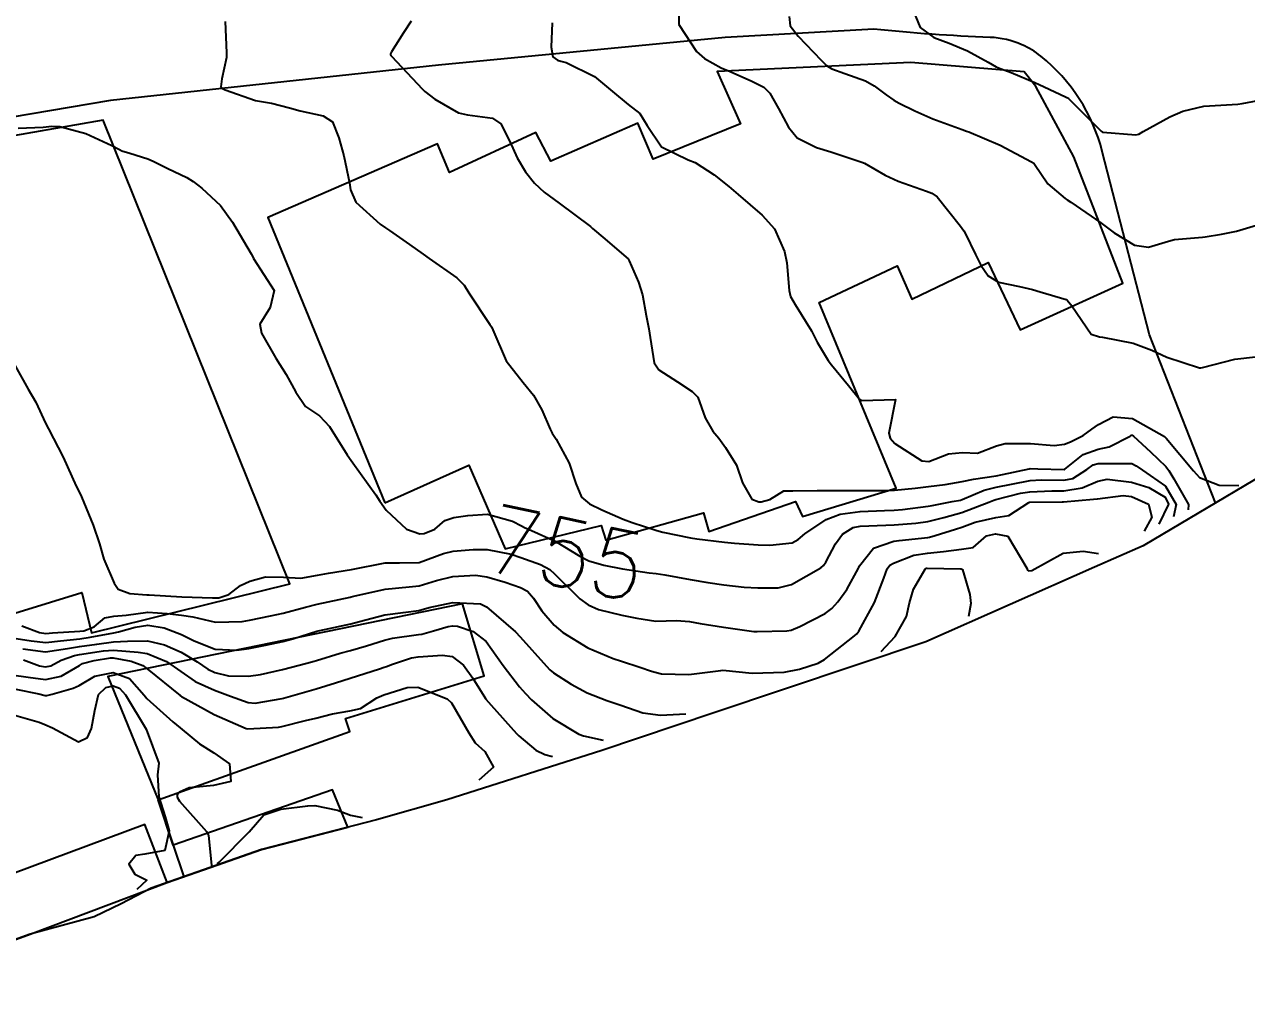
# Model space of a CAD drawing. Header units: metres. Extents: x 307586 to 320046, y 7427249 to 7434250.
# Drawn here: x 315978.5 to 316050.6, y 7432456.5 to 7432514.2 of the extents above; entities that cross this region are included whole.
import ezdxf
from ezdxf.enums import TextEntityAlignment as Align

# ---------------------------------------------------------------- set-up
doc = ezdxf.new("R2010")
doc.units = ezdxf.units.M
doc.header["$MEASUREMENT"] = 0
for name, color, linetype in [('Area', 45, 'Continuous'), ('Cotas', 45, 'Continuous'), ('Curvas de Nivel 1m', 11, 'Continuous'), ('Curvas de Nivel 5m', 15, 'Continuous'), ('Edificações', 30, 'Continuous'), ('Vias Primárias', 230, 'Continuous')]:
    doc.layers.add(name, color=color, linetype=linetype)
doc.styles.add('Style-STANDARD', font='STANDARD.shx')

msp = doc.modelspace()

# ---------------------------------------------------------------- linework, layer by layer
at = {"layer": 'Area'}
msp.add_polyline3d([(316054.823, 7432489.523, 751.371), (316044.53, 7432483.413, 754.89), (316041.654, 7432482.159, 757.518), (316031.703, 7432477.737, 758.846), (316019.172, 7432473.547, 758.785), (316012.568, 7432471.329, 763.214), (316003.419, 7432468.4, 761.463), (315999.258, 7432467.219, 762.072), (315992.464, 7432465.469, 761.843), (315985.958, 7432463.19, 763.668), (315984.171, 7432462.256, 763.44), (315982.576, 7432461.505, 767.676), (315978.808, 7432460.466, 767.614), (315967.978, 7432456.548, 763.985)], dxfattribs=at)
at = {"layer": 'Curvas de Nivel 1m', "flags": 128}
for points, elevation in [([(316030.766, 7432515.475), (316031.359, 7432514.048), (316032.164, 7432513.452), (316033.07, 7432513.12), (316034.153, 7432512.669), (316035.384, 7432512.001), (316035.861, 7432511.715), (316036.139, 7432511.596), (316036.743, 7432511.377), (316038.131, 7432510.782), (316038.696, 7432510.529), (316039.95, 7432509.943), (316040.065, 7432509.884), (316040.122, 7432509.838), (316042.055, 7432507.92), (316042.102, 7432507.882), (316042.16, 7432507.862), (316044.1, 7432507.701), (316044.267, 7432507.73), (316044.541, 7432507.893), (316046.112, 7432508.77), (316046.884, 7432509.093), (316048.118, 7432509.401), (316049.79, 7432509.495), (316050.12, 7432509.512), (316050.383, 7432509.554), (316051.743, 7432509.804)], 749), ([(316017.128, 7432515.276), (316017.115, 7432514.221), (316018.149, 7432512.614), (316018.625, 7432512.203), (316019.61, 7432511.66), (316020.136, 7432511.44), (316021.43, 7432510.867), (316022.126, 7432510.516), (316022.491, 7432510.156), (316023.003, 7432509.262), (316023.595, 7432508.145), (316024.094, 7432507.53), (316025.25, 7432506.958), (316026.082, 7432506.697), (316027.918, 7432506.092), (316028.072, 7432506.021), (316029.305, 7432505.311), (316030.062, 7432504.959), (316031.732, 7432504.367), (316032.055, 7432504.245), (316032.376, 7432504.037), (316033.743, 7432502.307), (316033.948, 7432502.021), (316034.022, 7432501.897), (316034.636, 7432500.637), (316034.939, 7432500.006), (316035.37, 7432499.372), (316035.993, 7432498.988), (316037.237, 7432498.731), (316037.989, 7432498.552), (316038.452, 7432498.427), (316039.983, 7432497.98), (316040.051, 7432497.939), (316040.323, 7432497.591), (316041.457, 7432495.925), (316041.951, 7432495.766), (316042.13, 7432495.739), (316043.948, 7432495.395), (316045.039, 7432494.979), (316045.94, 7432494.57), (316047.851, 7432493.934), (316047.934, 7432493.929), (316048.035, 7432493.95), (316049.939, 7432494.437), (316051.173, 7432494.575)], 751), ([(315990.321, 7432514.388), (315990.405, 7432512.537), (315990.401, 7432512.276), (315990.128, 7432511.017), (315990.07, 7432510.541), (315990.079, 7432510.497), (315990.122, 7432510.452), (315990.311, 7432510.349), (315992.115, 7432509.722), (315993.048, 7432509.577), (315994.111, 7432509.294), (315994.745, 7432509.126), (315996.106, 7432508.825), (315996.66, 7432508.464), (315997.033, 7432507.516), (315997.324, 7432506.457), (315997.657, 7432504.854), (315997.72, 7432504.453), (315998.042, 7432503.723), (315999.47, 7432502.428), (315999.795, 7432502.198), (316000.019, 7432502.039), (316001.208, 7432501.211), (316002.005, 7432500.651), (316002.366, 7432500.396), (316003.992, 7432499.253), (316004.432, 7432498.818), (316004.718, 7432498.369), (316005.955, 7432496.494), (316006.049, 7432496.349), (316006.12, 7432496.18), (316006.918, 7432494.34), (316007.914, 7432493.059), (316008.524, 7432492.321), (316009.029, 7432491.448), (316009.508, 7432490.306), (316009.641, 7432490.064), (316009.877, 7432489.719), (316010.631, 7432488.292), (316011.033, 7432487.1), (316011.373, 7432486.285), (316011.829, 7432485.891), (316012.56, 7432485.538), (316013.82, 7432484.995), (316014.357, 7432484.791), (316015.814, 7432484.315), (316016.166, 7432484.226), (316017.808, 7432483.895), (316018.175, 7432483.837), (316019.805, 7432483.632), (316020.408, 7432483.57), (316021.803, 7432483.474), (316022.491, 7432483.464), (316023.805, 7432483.596), (316024.151, 7432483.792), (316024.55, 7432484.129), (316025.821, 7432484.965), (316026.631, 7432485.296), (316027.827, 7432485.454), (316029.254, 7432485.496), (316029.828, 7432485.519), (316030.325, 7432485.558), (316031.83, 7432485.757), (316032.069, 7432485.799), (316033.263, 7432486.026), (316033.736, 7432486.119), (316033.835, 7432486.154), (316035.149, 7432486.695), (316035.846, 7432486.873), (316036.763, 7432487.067), (316037.852, 7432487.273), (316038.502, 7432487.312), (316039.853, 7432487.297), (316040.388, 7432487.401), (316041.208, 7432487.927), (316041.58, 7432488.209), (316041.867, 7432488.283), (316043.495, 7432488.276), (316043.867, 7432488.272), (316044.117, 7432488.148), (316044.489, 7432487.891), (316045.849, 7432486.936), (316046.486, 7432485.863), (316046.323, 7432485.12)], 754), ([(316001.302, 7432514.409), (316000.855, 7432513.721), (316000.146, 7432512.596), (316000.086, 7432512.479), (316000.08, 7432512.421), (316000.103, 7432512.381), (316000.142, 7432512.345), (316001.967, 7432510.402), (316002.121, 7432510.257), (316002.696, 7432509.815), (316004.109, 7432509.008), (316004.623, 7432508.887), (316006.106, 7432508.693), (316006.601, 7432508.345), (316007.125, 7432507.302), (316007.556, 7432506.335), (316008.065, 7432505.513), (316008.586, 7432504.85), (316009.165, 7432504.313), (316010.043, 7432503.657), (316011.887, 7432502.281), (316012.022, 7432502.17), (316012.743, 7432501.545), (316014.005, 7432500.462), (316014.111, 7432500.365), (316014.188, 7432500.257), (316014.73, 7432498.989), (316014.964, 7432498.245), (316015.174, 7432497.032), (316015.338, 7432496.239), (316015.427, 7432495.718), (316015.661, 7432494.234), (316015.927, 7432493.805), (316017.035, 7432493.1), (316017.908, 7432492.538), (316018.229, 7432492.205), (316018.663, 7432490.971), (316019.113, 7432490.192), (316019.469, 7432489.776), (316019.873, 7432489.233), (316020.513, 7432488.174), (316020.877, 7432487.14), (316021.416, 7432486.164), (316021.832, 7432486.022), (316021.971, 7432486.019), (316022.491, 7432486.153), (316023.322, 7432486.664), (316023.841, 7432486.67), (316025.284, 7432486.676), (316025.842, 7432486.684), (316027.255, 7432486.682), (316027.842, 7432486.689), (316029.229, 7432486.682), (316029.843, 7432486.712), (316031.064, 7432486.828), (316031.846, 7432486.915), (316032.841, 7432487.037), (316033.851, 7432487.208), (316034.518, 7432487.345), (316035.856, 7432487.559), (316036.223, 7432487.621), (316037.795, 7432487.971), (316037.851, 7432487.982), (316038.319, 7432487.963), (316039.863, 7432487.918), (316039.884, 7432487.918), (316039.909, 7432487.94), (316040.982, 7432488.819), (316041.875, 7432489.12), (316042.532, 7432489.258), (316043.756, 7432489.901), (316043.832, 7432489.952), (316043.884, 7432489.949), (316043.963, 7432489.899), (316044.969, 7432488.979), (316045.865, 7432488.099), (316046.041, 7432487.868), (316046.351, 7432487.369), (316047.211, 7432485.856), (316047.183, 7432485.54)], 753), ([(316009.634, 7432514.308), (316009.579, 7432512.882), (316009.68, 7432512.307), (316009.944, 7432512.106), (316010.14, 7432512.056), (316010.462, 7432511.975), (316012.132, 7432511.152), (316013.197, 7432510.269), (316014.115, 7432509.492), (316014.817, 7432508.956), (316015.244, 7432508.243), (316016.084, 7432506.981), (316017.667, 7432506.214), (316018.071, 7432506.063), (316019.201, 7432505.33), (316020.058, 7432504.653), (316020.613, 7432504.174), (316022.035, 7432502.946), (316022.76, 7432502.153), (316023.356, 7432500.8), (316023.492, 7432500.145), (316023.627, 7432498.503), (316023.706, 7432498.143), (316023.976, 7432497.675), (316024.939, 7432496.125), (316025.284, 7432495.458), (316025.936, 7432494.373), (316026.137, 7432494.108), (316027.122, 7432492.891), (316027.777, 7432492.091), (316027.902, 7432492.012), (316029.903, 7432492.06), (316029.515, 7432490.066), (316029.598, 7432489.782), (316029.877, 7432489.469), (316031.47, 7432488.441), (316031.866, 7432488.395), (316033.041, 7432488.858), (316033.872, 7432488.931), (316034.748, 7432488.883), (316035.876, 7432489.33), (316036.392, 7432489.471), (316037.878, 7432489.455), (316039.272, 7432489.344), (316039.878, 7432489.422), (316040.25, 7432489.565), (316040.993, 7432489.929), (316041.51, 7432490.303), (316041.893, 7432490.589), (316042.77, 7432491.041), (316043.899, 7432490.947), (316045.788, 7432489.871), (316045.84, 7432489.828), (316045.882, 7432489.787), (316047.514, 7432487.853), (316047.857, 7432487.456), (316049.019, 7432487.001), (316050.173, 7432486.98)], 752), ([(315977.923, 7432494.053), (315978.682, 7432492.678), (315979.134, 7432491.91), (315979.714, 7432490.663), (315979.878, 7432490.325), (315980.749, 7432488.651), (315981.53, 7432486.949), (315981.677, 7432486.642), (315981.83, 7432486.318), (315982.53, 7432484.633), (315982.89, 7432483.535), (315983.165, 7432482.626), (315983.769, 7432481.215), (315983.995, 7432480.846), (315984.685, 7432480.606), (315985.687, 7432480.516), (315985.762, 7432480.518), (315985.834, 7432480.517), (315987.761, 7432480.404), (315989.571, 7432480.353), (315989.761, 7432480.337), (315989.954, 7432480.345), (315990.539, 7432480.532), (315991.224, 7432481.07), (315991.771, 7432481.333), (315992.705, 7432481.58), (315993.774, 7432481.564), (315994.798, 7432481.509), (315995.775, 7432481.674), (315996.43, 7432481.81), (315997.779, 7432482.026), (315999.766, 7432482.404), (315999.783, 7432482.406), (316000.616, 7432482.412), (316001.762, 7432482.422), (316001.783, 7432482.422), (316003.212, 7432482.965), (316003.794, 7432483.091), (316004.965, 7432483.193), (316005.796, 7432483.196), (316007.203, 7432482.925), (316007.789, 7432482.736), (316008.936, 7432482.313), (316009.491, 7432482.015), (316009.778, 7432481.771), (316011.269, 7432480.285), (316011.759, 7432479.929), (316012.37, 7432479.66), (316013.753, 7432479.315), (316014.64, 7432479.135), (316015.75, 7432478.961), (316016.966, 7432479.003), (316017.75, 7432478.952), (316018.381, 7432478.833), (316019.747, 7432478.601), (316021.547, 7432478.36), (316021.745, 7432478.351), (316023.497, 7432478.391), (316023.746, 7432478.436), (316024.267, 7432478.651), (316025.756, 7432479.409), (316026.151, 7432479.714), (316026.5, 7432480.103), (316027.028, 7432480.84), (316027.721, 7432482.091), (316027.742, 7432482.132), (316027.785, 7432482.227), (316028.604, 7432483.274), (316029.807, 7432483.69), (316030.132, 7432483.732), (316031.811, 7432483.907), (316031.924, 7432483.926), (316032.257, 7432484.036), (316033.441, 7432484.4), (316033.818, 7432484.52), (316034.618, 7432484.805), (316035.824, 7432485.08), (316036.595, 7432485.213), (316037.777, 7432485.971), (316037.817, 7432485.986), (316037.833, 7432485.99), (316039.757, 7432486.019), (316039.834, 7432486.02), (316041.594, 7432486.165), (316041.837, 7432486.201), (316043.355, 7432486.39), (316043.839, 7432486.327), (316044.847, 7432485.885), (316045.054, 7432485.11), (316044.593, 7432484.28)], 756), ([(315978.312, 7432478.681), (315979.362, 7432478.291), (315979.737, 7432478.245), (315980.125, 7432478.268), (315981.739, 7432478.369), (315981.975, 7432478.402), (315982.579, 7432478.632), (315983.22, 7432479.153), (315983.749, 7432479.26), (315984.466, 7432479.325), (315985.752, 7432479.495), (315986.905, 7432479.425), (315987.75, 7432479.326), (315988.41, 7432479.221), (315989.746, 7432478.897), (315991.331, 7432478.941), (315991.748, 7432479.024), (315992.989, 7432479.27), (315993.752, 7432479.436), (315995.059, 7432479.784), (315995.758, 7432479.96), (315997.699, 7432480.388), (315997.762, 7432480.404), (315997.92, 7432480.448), (315999.767, 7432480.861), (316001.182, 7432480.992), (316001.77, 7432481.06), (316002.798, 7432481.364), (316003.775, 7432481.613), (316005.105, 7432481.689), (316005.775, 7432481.585), (316006.849, 7432481.263), (316007.769, 7432480.962), (316008.179, 7432480.736), (316008.531, 7432480.318), (316009.021, 7432479.577), (316009.747, 7432478.729), (316010.253, 7432478.295), (316011.73, 7432477.386), (316013.228, 7432476.757), (316013.718, 7432476.598), (316014.804, 7432476.244), (316015.491, 7432476.014), (316015.71, 7432475.943), (316016.084, 7432475.852), (316017.709, 7432475.808), (316019.586, 7432476.057), (316019.712, 7432476.06), (316021.435, 7432475.887), (316023.328, 7432475.953), (316024.245, 7432476.132), (316025.345, 7432476.489), (316025.722, 7432476.705), (316027.482, 7432478.093), (316027.619, 7432478.216), (316027.746, 7432478.383), (316028.668, 7432480.076), (316029.213, 7432481.504), (316029.414, 7432482.066), (316029.572, 7432482.277), (316029.788, 7432482.396), (316030.988, 7432482.855), (316031.797, 7432482.983), (316032.744, 7432483.086), (316033.801, 7432483.22), (316034.488, 7432483.324), (316035.283, 7432483.998), (316035.814, 7432484.134), (316036.538, 7432483.983), (316037.662, 7432482.104), (316037.707, 7432481.971), (316037.76, 7432481.938), (316037.956, 7432481.968), (316039.803, 7432482.975), (316040.98, 7432483.104), (316041.903, 7432482.97)], 757), ([(316029.063, 7432477.18), (316029.885, 7432478.059), (316030.557, 7432479.25), (316030.743, 7432480.05), (316030.971, 7432480.848), (316031.65, 7432482.041), (316031.733, 7432482.091), (316031.784, 7432482.101), (316033.74, 7432482.064), (316033.784, 7432482.063), (316033.859, 7432482.019), (316034.3, 7432480.544), (316034.348, 7432480.011), (316034.213, 7432479.24)], 758), ([(315977.726, 7432477.987), (315978.869, 7432477.812), (315979.729, 7432477.703), (315980.587, 7432477.795), (315981.732, 7432477.924), (315982.355, 7432478.013), (315983.738, 7432478.285), (315984.016, 7432478.338), (315984.998, 7432478.601), (315985.744, 7432478.725), (315986.717, 7432478.58), (315987.737, 7432478.184), (315988.496, 7432477.794), (315989.725, 7432477.314), (315991.003, 7432477.248), (315991.725, 7432477.353), (315992.695, 7432477.544), (315993.732, 7432477.764), (315994.308, 7432477.918), (315995.741, 7432478.365), (315995.821, 7432478.39), (315996.187, 7432478.466), (315997.747, 7432478.811), (315998.257, 7432478.952), (315999.752, 7432479.336), (316000.826, 7432479.482), (316001.755, 7432479.604), (316002.377, 7432479.773), (316003.76, 7432480.077), (316005.394, 7432479.991), (316005.758, 7432479.819), (316007.46, 7432478.333), (316007.739, 7432478.042), (316009.293, 7432476.306), (316009.5, 7432476.092), (316009.709, 7432475.911), (316010.758, 7432475.234), (316011.697, 7432474.727), (316012.857, 7432474.268), (316013.689, 7432473.994), (316014.995, 7432473.553), (316016.029, 7432473.405), (316017.523, 7432473.49)], 758), ([(315978.374, 7432477.331), (315979.72, 7432477.161), (315981.017, 7432477.353), (315981.725, 7432477.468), (315982.743, 7432477.614), (315983.73, 7432477.734), (315984.557, 7432477.781), (315985.731, 7432477.806), (315986.734, 7432477.574), (315987.721, 7432477.128), (315988.666, 7432476.556), (315989.288, 7432476.126), (315989.707, 7432475.928), (315990.509, 7432475.728), (315991.705, 7432475.714), (315992.398, 7432475.821), (315993.709, 7432476.107), (315995.144, 7432476.479), (315995.585, 7432476.602), (315995.716, 7432476.643), (315997.11, 7432477.069), (315997.725, 7432477.235), (315998.665, 7432477.5), (315999.734, 7432477.841), (316000.199, 7432477.953), (316001.739, 7432478.168), (316001.936, 7432478.202), (316002.626, 7432478.391), (316003.481, 7432478.647), (316003.746, 7432478.697), (316004.043, 7432478.673), (316004.958, 7432478.362), (316005.734, 7432477.76), (316006.746, 7432476.34), (316007.7, 7432475.078), (316008.056, 7432474.684), (316008.416, 7432474.319), (316009.677, 7432473.223), (316011.203, 7432472.285), (316011.484, 7432472.193), (316012.643, 7432471.93)], 759), ([(315977.704, 7432475.803), (315978.685, 7432475.658), (315979.701, 7432475.517), (315980.638, 7432475.716), (315981.71, 7432476.352), (315981.895, 7432476.454), (315982.577, 7432476.631), (315983.542, 7432476.795), (315983.716, 7432476.8), (315984.773, 7432476.604), (315985.454, 7432476.338), (315985.709, 7432476.157), (315987.668, 7432474.57), (315987.693, 7432474.554), (315987.738, 7432474.523), (315989.677, 7432473.449), (315991.562, 7432472.624), (315991.664, 7432472.607), (315993.463, 7432472.705), (315993.667, 7432472.741), (315995.056, 7432473.095), (315995.674, 7432473.241), (315996.658, 7432473.481), (315997.681, 7432473.674), (315998.317, 7432473.807), (315999.285, 7432474.426), (315999.695, 7432474.617), (316001.066, 7432475.04), (316001.7, 7432475.062), (316003.422, 7432474.383), (316003.689, 7432474.147), (316004.719, 7432472.364), (316005.081, 7432471.782), (316005.652, 7432471.27), (316006.171, 7432470.345), (316005.303, 7432469.58)], 761), ([(315977.949, 7432474.939), (315979.315, 7432474.666), (315979.692, 7432474.574), (315979.787, 7432474.563), (315980.095, 7432474.656), (315981.341, 7432474.999), (315981.698, 7432475.167), (315982.628, 7432475.706), (315983.706, 7432475.93), (315984.676, 7432475.579), (315985.53, 7432474.592), (315985.69, 7432474.387), (315987.224, 7432473.02), (315987.664, 7432472.662), (315987.777, 7432472.568), (315988.814, 7432471.712), (315989.649, 7432471.183), (315990.57, 7432470.531), (315990.662, 7432469.5), (315989.63, 7432469.253), (315988.19, 7432469.123), (315987.626, 7432468.863), (315987.485, 7432468.71), (315987.489, 7432468.571), (315987.619, 7432468.334), (315989.221, 7432466.546), (315989.342, 7432466.296), (315989.504, 7432464.541), (315989.483, 7432464.51)], 762), ([(315977.675, 7432473.47), (315979.343, 7432472.99), (315979.666, 7432472.864), (315980.114, 7432472.655), (315981.655, 7432471.837), (315982.197, 7432472.095), (315982.427, 7432472.632), (315982.622, 7432473.687), (315982.837, 7432474.629), (315983.273, 7432475.048), (315983.698, 7432475.148), (315984.09, 7432475.007), (315984.431, 7432474.609), (315985.663, 7432472.59), (315986.403, 7432470.582), (315986.334, 7432469.885), (315986.397, 7432468.582), (315986.78, 7432467.403), (315987.016, 7432466.576), (315986.754, 7432465.406), (315985.579, 7432465.194), (315985.048, 7432465.125), (315984.635, 7432464.599), (315984.987, 7432464.019), (315985.703, 7432463.661), (315985.113, 7432463.11)], 763), ([(315989.843, 7432464.63), (315989.967, 7432464.732), (315991.743, 7432466.519), (315992.6, 7432467.518), (315993.613, 7432467.859), (315995.2, 7432468.06), (315995.617, 7432468.082), (315996.963, 7432467.806), (315997.721, 7432467.5), (315998.403, 7432467.37)], 762)]:
    msp.add_lwpolyline(points, dxfattribs=dict(at, elevation=elevation))
at = {"layer": 'Curvas de Nivel 5m', "flags": 128}
for points, elevation in [([(316023.633, 7432514.69), (316023.682, 7432514.145), (316024.164, 7432513.523), (316025.524, 7432512.119), (316025.828, 7432511.803), (316026.138, 7432511.596), (316026.915, 7432511.322), (316028.131, 7432510.895), (316028.642, 7432510.597), (316029.36, 7432510.071), (316029.808, 7432509.752), (316030.118, 7432509.564), (316031.049, 7432509.115), (316032.109, 7432508.654), (316033.834, 7432508.023), (316034.101, 7432507.925), (316034.247, 7432507.872), (316036.089, 7432507.086), (316037.947, 7432506.099), (316038.074, 7432506.019), (316038.118, 7432505.969), (316038.908, 7432504.804), (316039.935, 7432503.942), (316040.052, 7432503.863), (316040.264, 7432503.725), (316042.039, 7432502.495), (316042.814, 7432501.912), (316044.022, 7432501.182), (316044.842, 7432501.066), (316046.026, 7432501.423), (316046.382, 7432501.512), (316048.03, 7432501.66), (316048.197, 7432501.681), (316049.153, 7432501.833), (316050.035, 7432502.017), (316051.43, 7432502.415)], 750), ([(315978.087, 7432508.094), (315979.575, 7432508.155), (315980.088, 7432508.208), (315980.551, 7432508.193), (315982.084, 7432507.788), (315983.637, 7432507.065), (315984.075, 7432506.831), (315984.22, 7432506.763), (315984.685, 7432506.611), (315985.747, 7432506.272), (315986.068, 7432506.137), (315986.94, 7432505.705), (315988.059, 7432505.169), (315988.43, 7432504.938), (315988.943, 7432504.557), (315990.038, 7432503.526), (315990.759, 7432502.533), (315991.848, 7432500.678), (315991.927, 7432500.521), (315992.002, 7432500.399), (315993.223, 7432498.508), (315992.987, 7432497.49), (315992.375, 7432496.516), (315992.472, 7432495.99), (315993.308, 7432494.506), (315993.918, 7432493.53), (315994.498, 7432492.491), (315995.065, 7432491.652), (315995.889, 7432491.089), (315996.479, 7432490.464), (315997.53, 7432488.789), (315997.762, 7432488.451), (315997.861, 7432488.317), (315999.224, 7432486.429), (315999.46, 7432486.057), (315999.824, 7432485.527), (316001.026, 7432484.408), (316001.809, 7432484.13), (316002.063, 7432484.143), (316002.703, 7432484.391), (316003.285, 7432484.918), (316003.82, 7432485.08), (316004.657, 7432485.203), (316005.822, 7432485.291), (316007.284, 7432484.869), (316007.816, 7432484.602), (316007.994, 7432484.506), (316008.414, 7432484.321), (316009.804, 7432483.695), (316011.271, 7432482.805), (316011.787, 7432482.527), (316012.691, 7432482.271), (316013.781, 7432482.052), (316015.366, 7432481.823), (316015.778, 7432481.784), (316016.293, 7432481.71), (316017.775, 7432481.434), (316018.83, 7432481.251), (316019.772, 7432481.105), (316020.966, 7432480.973), (316021.771, 7432480.931), (316022.984, 7432480.934), (316023.773, 7432481.13), (316025.492, 7432482.114), (316025.648, 7432482.249), (316025.788, 7432482.448), (316026.368, 7432483.541), (316026.777, 7432484.1), (316027.404, 7432484.507), (316027.818, 7432484.585), (316028.338, 7432484.602), (316029.819, 7432484.658), (316031.117, 7432484.75), (316031.821, 7432484.862), (316032.768, 7432485.086), (316033.827, 7432485.381), (316035.426, 7432485.996), (316035.713, 7432486.113), (316035.835, 7432486.15), (316037.293, 7432486.523), (316037.843, 7432486.612), (316039.134, 7432486.661), (316039.844, 7432486.667), (316040.931, 7432486.844), (316041.853, 7432487.236), (316042.407, 7432487.363), (316043.852, 7432487.185), (316044.877, 7432486.855), (316045.839, 7432486.292), (316046.036, 7432485.868), (316045.453, 7432484.7)], 755), ([(315978.403, 7432476.68), (315979.363, 7432476.318), (315979.709, 7432476.261), (315980.033, 7432476.334), (315980.645, 7432476.651), (315981.416, 7432476.945), (315981.718, 7432477.003), (315983.136, 7432477.211), (315983.722, 7432477.242), (315985.187, 7432477.132), (315985.72, 7432477.05), (315986.857, 7432476.579), (315987.707, 7432475.986), (315988.545, 7432475.401), (315989.696, 7432474.885), (315990.637, 7432474.531), (315991.687, 7432474.151), (315992.087, 7432474.116), (315993.691, 7432474.402), (315993.77, 7432474.42), (315994.047, 7432474.495), (315995.698, 7432474.963), (315996.844, 7432475.316), (315997.704, 7432475.594), (315999.434, 7432476.148), (315999.711, 7432476.239), (315999.845, 7432476.285), (316000.198, 7432476.415), (316001.331, 7432476.792), (316001.72, 7432476.853), (316003.159, 7432476.948), (316003.72, 7432476.876), (316004.401, 7432476.37), (316004.946, 7432475.602), (316005.693, 7432474.39), (316005.72, 7432474.35), (316006.031, 7432474.003), (316007.532, 7432472.331), (316007.662, 7432472.193), (316008.672, 7432471.334), (316009.197, 7432471.084), (316009.653, 7432470.97)], 760)]:
    msp.add_lwpolyline(points, dxfattribs=dict(at, elevation=elevation))
at = {"layer": 'Edificações'}
msp.add_lwpolyline([(315999.758, 7432485.947), (316004.705, 7432488.182), (316006.865, 7432483.241), (316012.518, 7432484.614), (316012.793, 7432483.751), (316018.565, 7432485.359), (316018.879, 7432484.261), (316024.011, 7432486.034), (316024.405, 7432485.149), (316029.952, 7432486.825), (316025.39, 7432497.789), (316030.008, 7432499.957), (316030.877, 7432497.986), (316035.377, 7432500.154), (316037.272, 7432496.172), (316043.329, 7432498.939), (316040.444, 7432506.406), (316038.194, 7432510.546), (316037.514, 7432511.43), (316030.803, 7432511.982), (316019.381, 7432511.433), (316020.763, 7432508.347), (316015.592, 7432506.258), (316014.684, 7432508.387), (316009.544, 7432506.141), (316008.676, 7432507.837), (316003.574, 7432505.47), (316002.864, 7432507.165), (315992.831, 7432502.823)], close=True, dxfattribs=at)
msp.add_lwpolyline([(315976.026, 7432478.876), (315981.848, 7432480.667), (315982.429, 7432478.283), (315994.143, 7432481.177), (315983.113, 7432508.562), (315959.654, 7432504.467)], dxfattribs=at)
at = {"layer": 'Edificações', "elevation": 766.239}
msp.add_lwpolyline([(315974.48, 7432458.9), (315978.808, 7432460.466), (315986.9, 7432463.52), (315989.438, 7432464.409), (315992.464, 7432465.469), (315997.572, 7432466.784), (315996.664, 7432469.002), (315987.249, 7432465.726), (315986.355, 7432468.406), (315997.687, 7432472.448), (315997.431, 7432473.214), (316005.611, 7432475.725), (316004.333, 7432479.98), (315983.398, 7432475.698), (315986.355, 7432468.406), (315987.249, 7432465.726), (315987.883, 7432463.864), (315986.9, 7432463.52), (315985.573, 7432466.955), (315976.584, 7432463.594)], dxfattribs=at)
at = {"layer": 'Vias Primárias', "elevation": 753.431}
msp.add_lwpolyline([(316048.799, 7432485.947), (316044.903, 7432495.889), (316042.12, 7432506.721, 0.16228), (316038.487, 7432512.348, 0.064896), (316037.375, 7432513.024, 0.095304), (316035.489, 7432513.459, -0.016863), (316028.621, 7432513.942), (316019.857, 7432513.457), (316002.916, 7432511.813), (315983.553, 7432509.736), (315963.665, 7432506.351), (315952.332, 7432504.218), (315938.21, 7432500.692), (315920.927, 7432495.416), (315909.74, 7432491.971), (315889.322, 7432484.042)], format="xyb", dxfattribs=at)
msp.add_lwpolyline([(316048.799, 7432485.947), (316044.903, 7432495.889), (316042.12, 7432506.721, 0.16228), (316038.487, 7432512.348, 0.064896), (316037.375, 7432513.024, 0.095304), (316035.489, 7432513.459, -0.016863), (316028.621, 7432513.942), (316019.857, 7432513.457), (316002.916, 7432511.813), (315983.553, 7432509.736), (315963.665, 7432506.351), (315952.332, 7432504.218), (315938.21, 7432500.692), (315920.927, 7432495.416), (315909.74, 7432491.971), (315889.322, 7432484.042)], format="xyb", dxfattribs=at)

# ---------------------------------------------------------------- texts
at = {"layer": 'Cotas', "style": 'Style-STANDARD'}
msp.add_text('755', height=4, rotation=348.07956, dxfattribs=at).set_placement((316010.454, 7432482.988, 755), align=Align.MIDDLE_CENTER)

doc.saveas('drawing.dxf')
